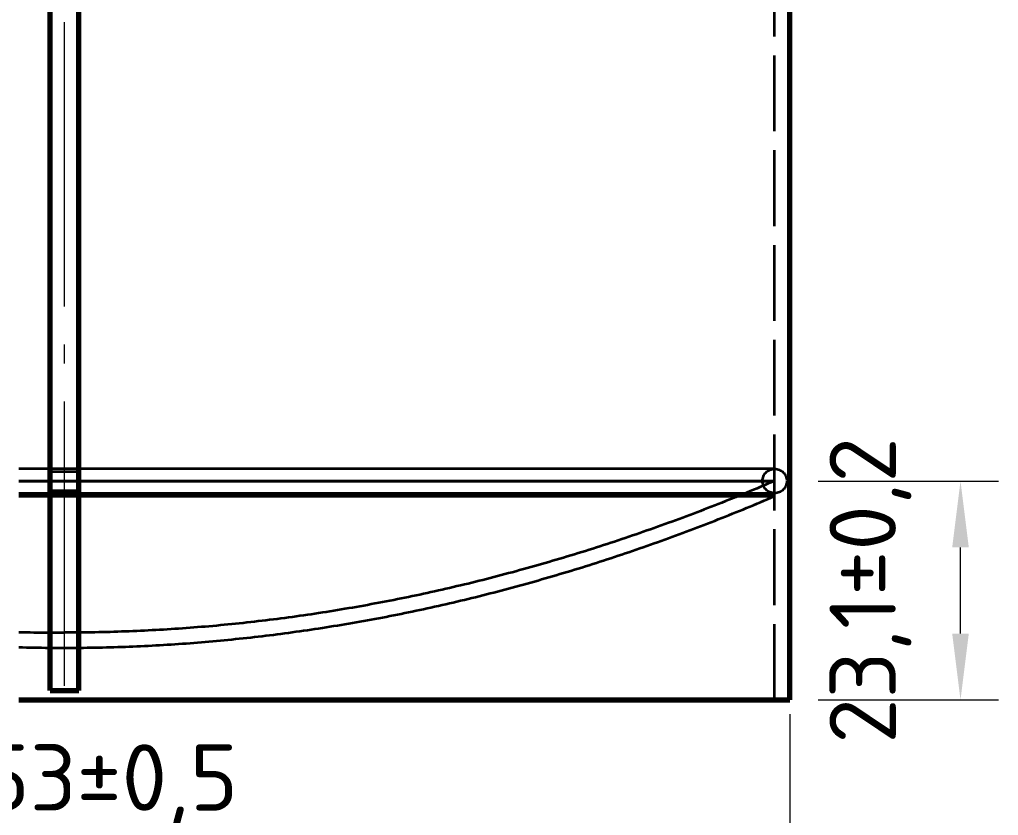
# Model space of a CAD drawing. Header units: millimetres. Extents: x 0 to 594, y 0 to 420.
# Drawn here: x 114.8 to 166.4, y 141.5 to 183.5 of the extents above; entities that cross this region are included whole.
import ezdxf

# ---------------------------------------------------------------- set-up
doc = ezdxf.new("R2010")
doc.units = ezdxf.units.MM
doc.linetypes.add('IRAM-E-TRAZOS', pattern=[5, 4, -1])
doc.linetypes.add('IRAM-F-TRAZO-PUNTO', pattern=[20, 15, -2, 1, -2])
for name, color, linetype, lineweight in [('01-VISIBLE', 7, 'CONTINUOUS', 70), ('02-OCULTA', 4, 'IRAM-E-TRAZOS', 35), ('03-EJE', 1, 'IRAM-F-TRAZO-PUNTO', 18), ('04-COTA', 3, 'CONTINUOUS', 18)]:
    doc.layers.add(name, color=color, linetype=linetype, lineweight=lineweight)
doc.styles.add('ISO3098', font='isocpeur.ttf')
doc.dimstyles.new('FLAMA-IRAM', dxfattribs={"dimtxt": 3.5, "dimasz": 3.5, "dimexe": 2, "dimexo": 1.5, "dimgap": 1, "dimtad": 1, "dimdec": 1, "dimtxsty": 'ISO3098', "dimblk": 'IRAM_FLECHA', "dimblk1": 'IRAM_FLECHA', "dimblk2": 'IRAM_FLECHA', "dimcen": 2.5, "dimclrd": 3, "dimclre": 3, "dimclrt": 3, "dimazin": 3, "dimtfac": 1, "dimtmove": 0, "dimatfit": 3, "dimlwd": 18, "dimlwe": 18})

# ---------------------------------------------------------------- blocks, each defined once
blk = doc.blocks.new('IRAM_FLECHA')
blk.add_solid([(0, 0), (-1, 0.125), (-1, -0.125)])

msp = doc.modelspace()

# ---------------------------------------------------------------- linework, layer by layer
at = {"layer": '01-VISIBLE'}
for p, q in [((155.375, 147.625), (155.375, 308.348)), ((116.375, 148.125), (116.375, 307.848)), ((117.875, 148.125), (117.875, 307.848)), ((116.375, 148.125), (117.875, 148.125))]:
    msp.add_line(p, q, dxfattribs=at)
msp.add_lwpolyline([(114.722, 147.625), (114.922, 147.625), (115.122, 147.625), (115.323, 147.625), (115.523, 147.625), (115.723, 147.625), (115.923, 147.625), (116.124, 147.625), (116.324, 147.625), (116.524, 147.625), (116.724, 147.625), (116.925, 147.625), (117.125, 147.625), (117.325, 147.625), (117.526, 147.625), (117.726, 147.625), (117.926, 147.625), (118.126, 147.625), (118.327, 147.625), (118.527, 147.625), (118.727, 147.625), (118.927, 147.625), (119.128, 147.625), (119.328, 147.625), (119.528, 147.625), (119.728, 147.625), (119.929, 147.625), (120.129, 147.625), (120.329, 147.625), (120.529, 147.625), (120.73, 147.625), (120.93, 147.625), (121.13, 147.625), (121.33, 147.625), (121.531, 147.625), (121.731, 147.625), (121.931, 147.625), (122.132, 147.625), (122.332, 147.625), (122.532, 147.625), (122.732, 147.625), (122.933, 147.625), (123.133, 147.625), (123.333, 147.625), (123.533, 147.625), (123.734, 147.625), (123.934, 147.625), (124.134, 147.625), (124.334, 147.625), (124.535, 147.625), (124.735, 147.625), (124.935, 147.625), (125.135, 147.625), (125.336, 147.625), (125.536, 147.625), (125.736, 147.625), (125.937, 147.625), (126.137, 147.625), (126.337, 147.625), (126.537, 147.625), (126.738, 147.625), (126.938, 147.625), (127.138, 147.625), (127.338, 147.625), (127.539, 147.625), (127.739, 147.625), (127.939, 147.625), (128.139, 147.625), (128.34, 147.625), (128.54, 147.625), (128.74, 147.625), (128.94, 147.625), (129.141, 147.625), (129.341, 147.625), (129.541, 147.625), (129.741, 147.625), (129.942, 147.625), (130.142, 147.625), (130.342, 147.625), (130.543, 147.625), (130.743, 147.625), (130.943, 147.625), (131.143, 147.625), (131.344, 147.625), (131.544, 147.625), (131.744, 147.625), (131.944, 147.625), (132.145, 147.625), (132.345, 147.625), (132.545, 147.625), (132.745, 147.625), (132.946, 147.625), (133.146, 147.625), (133.346, 147.625), (133.546, 147.625), (133.747, 147.625), (133.947, 147.625), (134.147, 147.625), (134.348, 147.625), (134.548, 147.625), (134.748, 147.625), (134.948, 147.625), (135.149, 147.625), (135.349, 147.625), (135.549, 147.625), (135.749, 147.625), (135.95, 147.625), (136.15, 147.625), (136.35, 147.625), (136.55, 147.625), (136.751, 147.625), (136.951, 147.625), (137.151, 147.625), (137.351, 147.625), (137.552, 147.625), (137.752, 147.625), (137.952, 147.625), (138.152, 147.625), (138.353, 147.625), (138.553, 147.625), (138.753, 147.625), (138.954, 147.625), (139.154, 147.625), (139.354, 147.625), (139.554, 147.625), (139.755, 147.625), (139.955, 147.625), (140.155, 147.625), (140.355, 147.625), (140.556, 147.625), (140.756, 147.625), (140.956, 147.625), (141.156, 147.625), (141.357, 147.625), (141.557, 147.625), (141.757, 147.625), (141.957, 147.625), (142.158, 147.625), (142.358, 147.625), (142.558, 147.625), (142.759, 147.625), (142.959, 147.625), (143.159, 147.625), (143.359, 147.625), (143.56, 147.625), (143.76, 147.625), (143.96, 147.625), (144.16, 147.625), (144.361, 147.625), (144.561, 147.625), (144.761, 147.625), (144.961, 147.625), (145.162, 147.625), (145.362, 147.625), (145.562, 147.625), (145.762, 147.625), (145.963, 147.625), (146.163, 147.625), (146.363, 147.625), (146.563, 147.625), (146.764, 147.625), (146.964, 147.625), (147.164, 147.625), (147.365, 147.625), (147.565, 147.625), (147.765, 147.625), (147.965, 147.625), (148.166, 147.625), (148.366, 147.625), (148.566, 147.625), (148.766, 147.625), (148.967, 147.625), (149.167, 147.625), (149.367, 147.625), (149.567, 147.625), (149.768, 147.625), (149.968, 147.625), (150.168, 147.625), (150.368, 147.625), (150.569, 147.625), (150.769, 147.625), (150.969, 147.625), (151.17, 147.625), (151.37, 147.625), (151.57, 147.625), (151.77, 147.625), (151.971, 147.625), (152.171, 147.625), (152.371, 147.625), (152.571, 147.625), (152.772, 147.625), (152.972, 147.625), (153.172, 147.625), (153.372, 147.625), (153.573, 147.625), (153.773, 147.625), (153.973, 147.625), (154.173, 147.625), (154.374, 147.625), (154.574, 147.625), (154.774, 147.625), (154.974, 147.625), (155.175, 147.625), (155.375, 147.625)], dxfattribs=at)
at = {"layer": '02-OCULTA'}
for p, q in [((154.575, 147.625), (154.575, 308.348)), ((116.375, 159.669), (116.375, 307.708)), ((117.875, 159.669), (117.875, 307.708)), ((154.575, 158.375), (154.575, 159.175)), ((116.375, 148.125), (116.375, 158.681)), ((117.875, 148.125), (117.875, 158.681)), ((116.375, 148.125), (117.875, 148.125))]:
    msp.add_line(p, q, dxfattribs=at)
for points in [[(154.575, 159.815), (154.375, 159.815), (154.175, 159.815), (153.974, 159.815), (153.774, 159.815), (153.574, 159.815), (153.374, 159.815), (153.173, 159.815), (152.973, 159.815), (152.773, 159.815), (152.572, 159.815), (152.372, 159.815), (152.172, 159.815), (151.972, 159.815), (151.771, 159.815), (151.571, 159.815), (151.371, 159.815), (151.171, 159.815), (150.97, 159.815), (150.77, 159.815), (150.57, 159.815), (150.369, 159.815), (150.169, 159.815), (149.969, 159.815), (149.769, 159.815), (149.568, 159.815), (149.368, 159.815), (149.168, 159.815), (148.968, 159.815), (148.767, 159.815), (148.567, 159.815), (148.367, 159.815), (148.166, 159.815), (147.966, 159.815), (147.766, 159.815), (147.566, 159.815), (147.365, 159.815), (147.165, 159.815), (146.965, 159.815), (146.765, 159.815), (146.564, 159.815), (146.364, 159.815), (146.164, 159.815), (145.964, 159.815), (145.763, 159.815), (145.563, 159.815), (145.363, 159.815), (145.162, 159.815), (144.962, 159.815), (144.762, 159.815), (144.562, 159.815), (144.361, 159.815), (144.161, 159.815), (143.961, 159.815), (143.761, 159.815), (143.56, 159.815), (143.36, 159.815), (143.16, 159.815), (142.959, 159.815), (142.759, 159.815), (142.559, 159.815), (142.359, 159.815), (142.158, 159.815), (141.958, 159.815), (141.758, 159.815), (141.558, 159.815), (141.357, 159.815), (141.157, 159.815), (140.957, 159.815), (140.757, 159.815), (140.556, 159.815), (140.356, 159.815), (140.156, 159.815), (139.955, 159.815), (139.755, 159.815), (139.555, 159.815), (139.355, 159.815), (139.154, 159.815), (138.954, 159.815), (138.754, 159.815), (138.554, 159.815), (138.353, 159.815), (138.153, 159.815), (137.953, 159.815), (137.753, 159.815), (137.552, 159.815), (137.352, 159.815), (137.152, 159.815), (136.951, 159.815), (136.751, 159.815), (136.551, 159.815), (136.351, 159.815), (136.15, 159.815), (135.95, 159.815), (135.75, 159.815), (135.55, 159.815), (135.349, 159.815), (135.149, 159.815), (134.949, 159.815), (134.749, 159.815), (134.548, 159.815), (134.348, 159.815), (134.148, 159.815), (133.947, 159.815), (133.747, 159.815), (133.547, 159.815), (133.347, 159.815), (133.146, 159.815), (132.946, 159.815), (132.746, 159.815), (132.546, 159.815), (132.345, 159.815), (132.145, 159.815), (131.945, 159.815), (131.745, 159.815), (131.544, 159.815), (131.344, 159.815), (131.144, 159.815), (130.943, 159.815), (130.743, 159.815), (130.543, 159.815), (130.343, 159.815), (130.142, 159.815), (129.942, 159.815), (129.742, 159.815), (129.542, 159.815), (129.341, 159.815), (129.141, 159.815), (128.941, 159.815), (128.741, 159.815), (128.54, 159.815), (128.34, 159.815), (128.14, 159.815), (127.939, 159.815), (127.739, 159.815), (127.539, 159.815), (127.339, 159.815), (127.138, 159.815), (126.938, 159.815), (126.738, 159.815), (126.538, 159.815), (126.337, 159.815), (126.137, 159.815), (125.937, 159.815), (125.736, 159.815), (125.536, 159.815), (125.336, 159.815), (125.136, 159.815), (124.935, 159.815), (124.735, 159.815), (124.535, 159.815), (124.335, 159.815), (124.134, 159.815), (123.934, 159.815), (123.734, 159.815), (123.534, 159.815), (123.333, 159.815), (123.133, 159.815), (122.933, 159.815), (122.732, 159.815), (122.532, 159.815), (122.332, 159.815), (122.132, 159.815), (121.931, 159.815), (121.731, 159.815), (121.531, 159.815), (121.331, 159.815), (121.13, 159.815), (120.93, 159.815), (120.73, 159.815), (120.53, 159.815), (120.329, 159.815), (120.129, 159.815), (119.929, 159.815), (119.728, 159.815), (119.528, 159.815), (119.328, 159.815), (119.128, 159.815), (118.927, 159.815), (118.727, 159.815), (118.527, 159.815), (118.327, 159.815), (118.126, 159.815), (117.926, 159.815), (117.726, 159.815), (117.526, 159.815), (117.325, 159.815), (117.125, 159.815), (116.925, 159.815), (116.724, 159.815), (116.524, 159.815), (116.324, 159.815), (116.124, 159.815), (115.923, 159.815), (115.723, 159.815), (115.523, 159.815), (115.323, 159.815), (115.122, 159.815), (114.922, 159.815), (114.722, 159.815)], [(154.575, 159.815), (154.375, 159.815), (154.175, 159.815), (153.974, 159.815), (153.774, 159.815), (153.574, 159.815), (153.374, 159.815), (153.173, 159.815), (152.973, 159.815), (152.773, 159.815), (152.572, 159.815), (152.372, 159.815), (152.172, 159.815), (151.972, 159.815), (151.771, 159.815), (151.571, 159.815), (151.371, 159.815), (151.171, 159.815), (150.97, 159.815), (150.77, 159.815), (150.57, 159.815), (150.369, 159.815), (150.169, 159.815), (149.969, 159.815), (149.769, 159.815), (149.568, 159.815), (149.368, 159.815), (149.168, 159.815), (148.968, 159.815), (148.767, 159.815), (148.567, 159.815), (148.367, 159.815), (148.166, 159.815), (147.966, 159.815), (147.766, 159.815), (147.566, 159.815), (147.365, 159.815), (147.165, 159.815), (146.965, 159.815), (146.765, 159.815), (146.564, 159.815), (146.364, 159.815), (146.164, 159.815), (145.964, 159.815), (145.763, 159.815), (145.563, 159.815), (145.363, 159.815), (145.162, 159.815), (144.962, 159.815), (144.762, 159.815), (144.562, 159.815), (144.361, 159.815), (144.161, 159.815), (143.961, 159.815), (143.761, 159.815), (143.56, 159.815), (143.36, 159.815), (143.16, 159.815), (142.959, 159.815), (142.759, 159.815), (142.559, 159.815), (142.359, 159.815), (142.158, 159.815), (141.958, 159.815), (141.758, 159.815), (141.558, 159.815), (141.357, 159.815), (141.157, 159.815), (140.957, 159.815), (140.757, 159.815), (140.556, 159.815), (140.356, 159.815), (140.156, 159.815), (139.955, 159.815), (139.755, 159.815), (139.555, 159.815), (139.355, 159.815), (139.154, 159.815), (138.954, 159.815), (138.754, 159.815), (138.554, 159.815), (138.353, 159.815), (138.153, 159.815), (137.953, 159.815), (137.753, 159.815), (137.552, 159.815), (137.352, 159.815), (137.152, 159.815), (136.951, 159.815), (136.751, 159.815), (136.551, 159.815), (136.351, 159.815), (136.15, 159.815), (135.95, 159.815), (135.75, 159.815), (135.55, 159.815), (135.349, 159.815), (135.149, 159.815), (134.949, 159.815), (134.749, 159.815), (134.548, 159.815), (134.348, 159.815), (134.148, 159.815), (133.947, 159.815), (133.747, 159.815), (133.547, 159.815), (133.347, 159.815), (133.146, 159.815), (132.946, 159.815), (132.746, 159.815), (132.546, 159.815), (132.345, 159.815), (132.145, 159.815), (131.945, 159.815), (131.745, 159.815), (131.544, 159.815), (131.344, 159.815), (131.144, 159.815), (130.943, 159.815), (130.743, 159.815), (130.543, 159.815), (130.343, 159.815), (130.142, 159.815), (129.942, 159.815), (129.742, 159.815), (129.542, 159.815), (129.341, 159.815), (129.141, 159.815), (128.941, 159.815), (128.741, 159.815), (128.54, 159.815), (128.34, 159.815), (128.14, 159.815), (127.939, 159.815), (127.739, 159.815), (127.539, 159.815), (127.339, 159.815), (127.138, 159.815), (126.938, 159.815), (126.738, 159.815), (126.538, 159.815), (126.337, 159.815), (126.137, 159.815), (125.937, 159.815), (125.736, 159.815), (125.536, 159.815), (125.336, 159.815), (125.136, 159.815), (124.935, 159.815), (124.735, 159.815), (124.535, 159.815), (124.335, 159.815), (124.134, 159.815), (123.934, 159.815), (123.734, 159.815), (123.534, 159.815), (123.333, 159.815), (123.133, 159.815), (122.933, 159.815), (122.732, 159.815), (122.532, 159.815), (122.332, 159.815), (122.132, 159.815), (121.931, 159.815), (121.731, 159.815), (121.531, 159.815), (121.331, 159.815), (121.13, 159.815), (120.93, 159.815), (120.73, 159.815), (120.53, 159.815), (120.329, 159.815), (120.129, 159.815), (119.929, 159.815), (119.728, 159.815), (119.528, 159.815), (119.328, 159.815), (119.128, 159.815), (118.927, 159.815), (118.727, 159.815), (118.527, 159.815), (118.327, 159.815), (118.126, 159.815), (117.926, 159.815), (117.726, 159.815), (117.526, 159.815), (117.325, 159.815), (117.125, 159.815), (116.925, 159.815), (116.724, 159.815), (116.524, 159.815), (116.324, 159.815), (116.124, 159.815), (115.923, 159.815), (115.723, 159.815), (115.523, 159.815), (115.323, 159.815), (115.122, 159.815), (114.922, 159.815), (114.722, 159.815)], [(116.375, 159.669), (116.589, 159.672), (116.804, 159.674), (117.018, 159.674), (117.232, 159.674), (117.446, 159.674), (117.661, 159.672), (117.875, 159.669)], [(116.375, 159.175), (116.375, 159.257), (116.375, 159.34), (116.375, 159.422), (116.375, 159.504), (116.375, 159.586), (116.375, 159.669)], [(117.875, 159.175), (117.875, 159.257), (117.875, 159.34), (117.875, 159.422), (117.875, 159.504), (117.875, 159.586), (117.875, 159.669)], [(154.575, 159.175), (154.375, 159.175), (154.174, 159.175), (153.974, 159.175), (153.774, 159.175), (153.574, 159.175), (153.373, 159.175), (153.173, 159.175), (152.973, 159.175), (152.773, 159.175), (152.572, 159.175), (152.372, 159.175), (152.172, 159.175), (151.972, 159.175), (151.771, 159.175), (151.571, 159.175), (151.371, 159.175), (151.17, 159.175), (150.97, 159.175), (150.77, 159.175), (150.57, 159.175), (150.369, 159.175), (150.169, 159.175), (149.969, 159.175), (149.769, 159.175), (149.568, 159.175), (149.368, 159.175), (149.168, 159.175), (148.968, 159.175), (148.767, 159.175), (148.567, 159.175), (148.367, 159.175), (148.166, 159.175), (147.966, 159.175), (147.766, 159.175), (147.566, 159.175), (147.365, 159.175), (147.165, 159.175), (146.965, 159.175), (146.765, 159.175), (146.564, 159.175), (146.364, 159.175), (146.164, 159.175), (145.964, 159.175), (145.763, 159.175), (145.563, 159.175), (145.363, 159.175), (145.162, 159.175), (144.962, 159.175), (144.762, 159.175), (144.562, 159.175), (144.361, 159.175), (144.161, 159.175), (143.961, 159.175), (143.761, 159.175), (143.56, 159.175), (143.36, 159.175), (143.16, 159.175), (142.959, 159.175), (142.759, 159.175), (142.559, 159.175), (142.359, 159.175), (142.158, 159.175), (141.958, 159.175), (141.758, 159.175), (141.558, 159.175), (141.357, 159.175), (141.157, 159.175), (140.957, 159.175), (140.757, 159.175), (140.556, 159.175), (140.356, 159.175), (140.156, 159.175), (139.955, 159.175), (139.755, 159.175), (139.555, 159.175), (139.355, 159.175), (139.154, 159.175), (138.954, 159.175), (138.754, 159.175), (138.554, 159.175), (138.353, 159.175), (138.153, 159.175), (137.953, 159.175), (137.753, 159.175), (137.552, 159.175), (137.352, 159.175), (137.152, 159.175), (136.951, 159.175), (136.751, 159.175), (136.551, 159.175), (136.351, 159.175), (136.15, 159.175), (135.95, 159.175), (135.75, 159.175), (135.55, 159.175), (135.349, 159.175), (135.149, 159.175), (134.949, 159.175), (134.749, 159.175), (134.548, 159.175), (134.348, 159.175), (134.148, 159.175), (133.947, 159.175), (133.747, 159.175), (133.547, 159.175), (133.347, 159.175), (133.146, 159.175), (132.946, 159.175), (132.746, 159.175), (132.546, 159.175), (132.345, 159.175), (132.145, 159.175), (131.945, 159.175), (131.745, 159.175), (131.544, 159.175), (131.344, 159.175), (131.144, 159.175), (130.943, 159.175), (130.743, 159.175), (130.543, 159.175), (130.343, 159.175), (130.142, 159.175), (129.942, 159.175), (129.742, 159.175), (129.542, 159.175), (129.341, 159.175), (129.141, 159.175), (128.941, 159.175), (128.741, 159.175), (128.54, 159.175), (128.34, 159.175), (128.14, 159.175), (127.939, 159.175), (127.739, 159.175), (127.539, 159.175), (127.339, 159.175), (127.138, 159.175), (126.938, 159.175), (126.738, 159.175), (126.538, 159.175), (126.337, 159.175), (126.137, 159.175), (125.937, 159.175), (125.736, 159.175), (125.536, 159.175), (125.336, 159.175), (125.136, 159.175), (124.935, 159.175), (124.735, 159.175), (124.535, 159.175), (124.335, 159.175), (124.134, 159.175), (123.934, 159.175), (123.734, 159.175), (123.534, 159.175), (123.333, 159.175), (123.133, 159.175), (122.933, 159.175), (122.732, 159.175), (122.532, 159.175), (122.332, 159.175), (122.132, 159.175), (121.931, 159.175), (121.731, 159.175), (121.531, 159.175), (121.331, 159.175), (121.13, 159.175), (120.93, 159.175), (120.73, 159.175), (120.53, 159.175), (120.329, 159.175), (120.129, 159.175), (119.929, 159.175), (119.728, 159.175), (119.528, 159.175), (119.328, 159.175), (119.128, 159.175), (118.927, 159.175), (118.727, 159.175), (118.527, 159.175), (118.327, 159.175), (118.126, 159.175), (117.926, 159.175), (117.726, 159.175), (117.526, 159.175), (117.325, 159.175), (117.125, 159.175), (116.925, 159.175), (116.724, 159.175), (116.524, 159.175), (116.324, 159.175), (116.124, 159.175), (115.923, 159.175), (115.723, 159.175), (115.523, 159.175), (115.323, 159.175), (115.122, 159.175), (114.922, 159.175), (114.722, 159.175)], [(114.722, 159.175), (114.922, 159.175), (115.122, 159.175), (115.323, 159.175), (115.523, 159.175), (115.723, 159.175), (115.923, 159.175), (116.124, 159.175), (116.324, 159.175), (116.524, 159.175), (116.724, 159.175), (116.925, 159.175), (117.125, 159.175), (117.325, 159.175), (117.526, 159.175), (117.726, 159.175), (117.926, 159.175), (118.126, 159.175), (118.327, 159.175), (118.527, 159.175), (118.727, 159.175), (118.927, 159.175), (119.128, 159.175), (119.328, 159.175), (119.528, 159.175), (119.728, 159.175), (119.929, 159.175), (120.129, 159.175), (120.329, 159.175), (120.53, 159.175), (120.73, 159.175), (120.93, 159.175), (121.13, 159.175), (121.331, 159.175), (121.531, 159.175), (121.731, 159.175), (121.931, 159.175), (122.132, 159.175), (122.332, 159.175), (122.532, 159.175), (122.732, 159.175), (122.933, 159.175), (123.133, 159.175), (123.333, 159.175), (123.534, 159.175), (123.734, 159.175), (123.934, 159.175), (124.134, 159.175), (124.335, 159.175), (124.535, 159.175), (124.735, 159.175), (124.935, 159.175), (125.136, 159.175), (125.336, 159.175), (125.536, 159.175), (125.736, 159.175), (125.937, 159.175), (126.137, 159.175), (126.337, 159.175), (126.538, 159.175), (126.738, 159.175), (126.938, 159.175), (127.138, 159.175), (127.339, 159.175), (127.539, 159.175), (127.739, 159.175), (127.939, 159.175), (128.14, 159.175), (128.34, 159.175), (128.54, 159.175), (128.741, 159.175), (128.941, 159.175), (129.141, 159.175), (129.341, 159.175), (129.542, 159.175), (129.742, 159.175), (129.942, 159.175), (130.142, 159.175), (130.343, 159.175), (130.543, 159.175), (130.743, 159.175), (130.943, 159.175), (131.144, 159.175), (131.344, 159.175), (131.544, 159.175), (131.745, 159.175), (131.945, 159.175), (132.145, 159.175), (132.345, 159.175), (132.546, 159.175), (132.746, 159.175), (132.946, 159.175), (133.146, 159.175), (133.347, 159.175), (133.547, 159.175), (133.747, 159.175), (133.947, 159.175), (134.148, 159.175), (134.348, 159.175), (134.548, 159.175), (134.749, 159.175), (134.949, 159.175), (135.149, 159.175), (135.349, 159.175), (135.55, 159.175), (135.75, 159.175), (135.95, 159.175), (136.15, 159.175), (136.351, 159.175), (136.551, 159.175), (136.751, 159.175), (136.951, 159.175), (137.152, 159.175), (137.352, 159.175), (137.552, 159.175), (137.753, 159.175), (137.953, 159.175), (138.153, 159.175), (138.353, 159.175), (138.554, 159.175), (138.754, 159.175), (138.954, 159.175), (139.154, 159.175), (139.355, 159.175), (139.555, 159.175), (139.755, 159.175), (139.955, 159.175), (140.156, 159.175), (140.356, 159.175), (140.556, 159.175), (140.757, 159.175), (140.957, 159.175), (141.157, 159.175), (141.357, 159.175), (141.558, 159.175), (141.758, 159.175), (141.958, 159.175), (142.158, 159.175), (142.359, 159.175), (142.559, 159.175), (142.759, 159.175), (142.959, 159.175), (143.16, 159.175), (143.36, 159.175), (143.56, 159.175), (143.761, 159.175), (143.961, 159.175), (144.161, 159.175), (144.361, 159.175), (144.562, 159.175), (144.762, 159.175), (144.962, 159.175), (145.162, 159.175), (145.363, 159.175), (145.563, 159.175), (145.763, 159.175), (145.964, 159.175), (146.164, 159.175), (146.364, 159.175), (146.564, 159.175), (146.765, 159.175), (146.965, 159.175), (147.165, 159.175), (147.365, 159.175), (147.566, 159.175), (147.766, 159.175), (147.966, 159.175), (148.166, 159.175), (148.367, 159.175), (148.567, 159.175), (148.767, 159.175), (148.968, 159.175), (149.168, 159.175), (149.368, 159.175), (149.568, 159.175), (149.769, 159.175), (149.969, 159.175), (150.169, 159.175), (150.369, 159.175), (150.57, 159.175), (150.77, 159.175), (150.97, 159.175), (151.17, 159.175), (151.371, 159.175), (151.571, 159.175), (151.771, 159.175), (151.972, 159.175), (152.172, 159.175), (152.372, 159.175), (152.572, 159.175), (152.773, 159.175), (152.973, 159.175), (153.173, 159.175), (153.373, 159.175), (153.574, 159.175), (153.774, 159.175), (153.974, 159.175), (154.174, 159.175), (154.375, 159.175), (154.575, 159.175)], [(116.375, 158.681), (116.375, 158.764), (116.375, 158.846), (116.375, 158.928), (116.375, 159.01), (116.375, 159.093), (116.375, 159.175)], [(154.575, 159.175), (154.39, 159.096), (154.205, 159.018), (154.02, 158.94), (153.835, 158.862), (153.65, 158.785), (153.464, 158.708), (153.279, 158.631), (153.093, 158.554), (152.907, 158.478), (152.721, 158.403), (152.535, 158.327), (152.349, 158.252), (152.162, 158.177), (151.976, 158.103), (151.789, 158.029), (151.602, 157.955), (151.415, 157.882), (151.228, 157.809), (151.041, 157.736), (150.854, 157.664), (150.666, 157.592), (150.478, 157.521), (150.291, 157.449), (150.103, 157.378), (149.915, 157.308), (149.727, 157.238), (149.538, 157.168), (149.35, 157.098), (149.161, 157.029), (148.973, 156.96), (148.784, 156.892), (148.595, 156.824), (148.406, 156.756), (148.216, 156.689), (148.027, 156.622), (147.838, 156.555), (147.648, 156.489), (147.458, 156.423), (147.268, 156.358), (147.079, 156.293), (146.888, 156.228), (146.698, 156.164), (146.508, 156.1), (146.317, 156.036), (146.127, 155.973), (145.936, 155.91), (145.745, 155.847), (145.554, 155.785), (145.363, 155.723), (145.172, 155.662), (144.981, 155.601), (144.789, 155.54), (144.597, 155.48), (144.406, 155.42), (144.214, 155.361), (144.022, 155.302), (143.83, 155.243), (143.638, 155.185), (143.445, 155.127), (143.253, 155.069), (143.061, 155.012), (142.868, 154.955), (142.675, 154.899), (142.482, 154.843), (142.289, 154.787), (142.096, 154.732), (141.903, 154.677), (141.71, 154.623), (141.516, 154.569), (141.323, 154.515), (141.129, 154.462), (140.935, 154.409), (140.741, 154.356), (140.547, 154.304), (140.353, 154.253), (140.159, 154.201), (139.965, 154.151), (139.771, 154.1), (139.576, 154.05), (139.381, 154.001), (139.187, 153.951), (138.992, 153.902), (138.797, 153.854), (138.602, 153.806), (138.407, 153.758), (138.212, 153.711), (138.016, 153.665), (137.821, 153.618), (137.625, 153.572), (137.43, 153.527), (137.234, 153.482), (137.038, 153.437), (136.842, 153.393), (136.646, 153.349), (136.45, 153.305), (136.254, 153.262), (136.058, 153.22), (135.862, 153.177), (135.665, 153.136), (135.469, 153.094), (135.272, 153.053), (135.075, 153.013), (134.879, 152.973), (134.682, 152.933), (134.485, 152.894), (134.288, 152.855), (134.09, 152.817), (133.893, 152.779), (133.696, 152.741), (133.499, 152.704), (133.301, 152.668), (133.104, 152.631), (132.906, 152.596), (132.708, 152.56), (132.511, 152.525), (132.313, 152.491), (132.115, 152.457), (131.917, 152.423), (131.719, 152.39), (131.521, 152.357), (131.322, 152.325), (131.124, 152.293), (130.926, 152.261), (130.727, 152.23), (130.529, 152.2), (130.33, 152.17), (130.132, 152.14), (129.933, 152.111), (129.734, 152.082), (129.535, 152.054), (129.336, 152.026), (129.137, 151.998), (128.938, 151.971), (128.739, 151.944), (128.54, 151.918), (128.341, 151.893), (128.142, 151.867), (127.943, 151.842), (127.743, 151.818), (127.544, 151.794), (127.344, 151.771), (127.145, 151.748), (126.945, 151.725), (126.746, 151.703), (126.546, 151.681), (126.346, 151.66), (126.147, 151.639), (125.947, 151.619), (125.747, 151.599), (125.547, 151.58), (125.347, 151.561), (125.147, 151.542), (124.947, 151.524), (124.747, 151.506), (124.547, 151.489), (124.347, 151.472), (124.147, 151.456), (123.946, 151.44), (123.746, 151.425), (123.546, 151.41), (123.346, 151.396), (123.145, 151.382), (122.945, 151.368), (122.744, 151.355), (122.544, 151.343), (122.344, 151.33), (122.143, 151.319), (121.943, 151.307), (121.742, 151.297), (121.541, 151.286), (121.341, 151.276), (121.14, 151.267), (120.94, 151.258), (120.739, 151.249), (120.538, 151.241), (120.338, 151.234), (120.137, 151.227), (119.936, 151.22), (119.735, 151.214), (119.535, 151.208), (119.334, 151.203), (119.133, 151.198), (118.932, 151.194), (118.732, 151.19), (118.531, 151.186), (118.33, 151.183), (118.129, 151.181), (117.928, 151.179), (117.727, 151.177), (117.527, 151.176), (117.326, 151.175), (117.125, 151.175)], [(117.875, 158.681), (117.875, 158.764), (117.875, 158.846), (117.875, 158.928), (117.875, 159.01), (117.875, 159.093), (117.875, 159.175)], [(114.722, 158.535), (114.922, 158.535), (115.122, 158.535), (115.323, 158.535), (115.523, 158.535), (115.723, 158.535), (115.923, 158.535), (116.124, 158.535), (116.324, 158.535), (116.524, 158.535), (116.724, 158.535), (116.925, 158.535), (117.125, 158.535), (117.325, 158.535), (117.526, 158.535), (117.726, 158.535), (117.926, 158.535), (118.126, 158.535), (118.327, 158.535), (118.527, 158.535), (118.727, 158.535), (118.927, 158.535), (119.128, 158.535), (119.328, 158.535), (119.528, 158.535), (119.728, 158.535), (119.929, 158.535), (120.129, 158.535), (120.329, 158.535), (120.53, 158.535), (120.73, 158.535), (120.93, 158.535), (121.13, 158.535), (121.331, 158.535), (121.531, 158.535), (121.731, 158.535), (121.931, 158.535), (122.132, 158.535), (122.332, 158.535), (122.532, 158.535), (122.732, 158.535), (122.933, 158.535), (123.133, 158.535), (123.333, 158.535), (123.534, 158.535), (123.734, 158.535), (123.934, 158.535), (124.134, 158.535), (124.335, 158.535), (124.535, 158.535), (124.735, 158.535), (124.935, 158.535), (125.136, 158.535), (125.336, 158.535), (125.536, 158.535), (125.736, 158.535), (125.937, 158.535), (126.137, 158.535), (126.337, 158.535), (126.538, 158.535), (126.738, 158.535), (126.938, 158.535), (127.138, 158.535), (127.339, 158.535), (127.539, 158.535), (127.739, 158.535), (127.939, 158.535), (128.14, 158.535), (128.34, 158.535), (128.54, 158.535), (128.741, 158.535), (128.941, 158.535), (129.141, 158.535), (129.341, 158.535), (129.542, 158.535), (129.742, 158.535), (129.942, 158.535), (130.142, 158.535), (130.343, 158.535), (130.543, 158.535), (130.743, 158.535), (130.943, 158.535), (131.144, 158.535), (131.344, 158.535), (131.544, 158.535), (131.745, 158.535), (131.945, 158.535), (132.145, 158.535), (132.345, 158.535), (132.546, 158.535), (132.746, 158.535), (132.946, 158.535), (133.146, 158.535), (133.347, 158.535), (133.547, 158.535), (133.747, 158.535), (133.947, 158.535), (134.148, 158.535), (134.348, 158.535), (134.548, 158.535), (134.749, 158.535), (134.949, 158.535), (135.149, 158.535), (135.349, 158.535), (135.55, 158.535), (135.75, 158.535), (135.95, 158.535), (136.15, 158.535), (136.351, 158.535), (136.551, 158.535), (136.751, 158.535), (136.951, 158.535), (137.152, 158.535), (137.352, 158.535), (137.552, 158.535), (137.753, 158.535), (137.953, 158.535), (138.153, 158.535), (138.353, 158.535), (138.554, 158.535), (138.754, 158.535), (138.954, 158.535), (139.154, 158.535), (139.355, 158.535), (139.555, 158.535), (139.755, 158.535), (139.955, 158.535), (140.156, 158.535), (140.356, 158.535), (140.556, 158.535), (140.757, 158.535), (140.957, 158.535), (141.157, 158.535), (141.357, 158.535), (141.558, 158.535), (141.758, 158.535), (141.958, 158.535), (142.158, 158.535), (142.359, 158.535), (142.559, 158.535), (142.759, 158.535), (142.959, 158.535), (143.16, 158.535), (143.36, 158.535), (143.56, 158.535), (143.761, 158.535), (143.961, 158.535), (144.161, 158.535), (144.361, 158.535), (144.562, 158.535), (144.762, 158.535), (144.962, 158.535), (145.162, 158.535), (145.363, 158.535), (145.563, 158.535), (145.763, 158.535), (145.964, 158.535), (146.164, 158.535), (146.364, 158.535), (146.564, 158.535), (146.765, 158.535), (146.965, 158.535), (147.165, 158.535), (147.365, 158.535), (147.566, 158.535), (147.766, 158.535), (147.966, 158.535), (148.166, 158.535), (148.367, 158.535), (148.567, 158.535), (148.767, 158.535), (148.968, 158.535), (149.168, 158.535), (149.368, 158.535), (149.568, 158.535), (149.769, 158.535), (149.969, 158.535), (150.169, 158.535), (150.369, 158.535), (150.57, 158.535), (150.77, 158.535), (150.97, 158.535), (151.17, 158.535), (151.371, 158.535), (151.571, 158.535), (151.771, 158.535), (151.972, 158.535), (152.172, 158.535), (152.372, 158.535), (152.572, 158.535), (152.773, 158.535), (152.973, 158.535), (153.173, 158.535), (153.373, 158.535), (153.574, 158.535), (153.774, 158.535), (153.974, 158.535), (154.174, 158.535), (154.375, 158.535), (154.575, 158.535)], [(114.722, 158.535), (114.922, 158.535), (115.122, 158.535), (115.323, 158.535), (115.523, 158.535), (115.723, 158.535), (115.923, 158.535), (116.124, 158.535), (116.324, 158.535), (116.524, 158.535), (116.724, 158.535), (116.925, 158.535), (117.125, 158.535), (117.325, 158.535), (117.526, 158.535), (117.726, 158.535), (117.926, 158.535), (118.126, 158.535), (118.327, 158.535), (118.527, 158.535), (118.727, 158.535), (118.927, 158.535), (119.128, 158.535), (119.328, 158.535), (119.528, 158.535), (119.728, 158.535), (119.929, 158.535), (120.129, 158.535), (120.329, 158.535), (120.53, 158.535), (120.73, 158.535), (120.93, 158.535), (121.13, 158.535), (121.331, 158.535), (121.531, 158.535), (121.731, 158.535), (121.931, 158.535), (122.132, 158.535), (122.332, 158.535), (122.532, 158.535), (122.732, 158.535), (122.933, 158.535), (123.133, 158.535), (123.333, 158.535), (123.534, 158.535), (123.734, 158.535), (123.934, 158.535), (124.134, 158.535), (124.335, 158.535), (124.535, 158.535), (124.735, 158.535), (124.935, 158.535), (125.136, 158.535), (125.336, 158.535), (125.536, 158.535), (125.736, 158.535), (125.937, 158.535), (126.137, 158.535), (126.337, 158.535), (126.538, 158.535), (126.738, 158.535), (126.938, 158.535), (127.138, 158.535), (127.339, 158.535), (127.539, 158.535), (127.739, 158.535), (127.939, 158.535), (128.14, 158.535), (128.34, 158.535), (128.54, 158.535), (128.741, 158.535), (128.941, 158.535), (129.141, 158.535), (129.341, 158.535), (129.542, 158.535), (129.742, 158.535), (129.942, 158.535), (130.142, 158.535), (130.343, 158.535), (130.543, 158.535), (130.743, 158.535), (130.943, 158.535), (131.144, 158.535), (131.344, 158.535), (131.544, 158.535), (131.745, 158.535), (131.945, 158.535), (132.145, 158.535), (132.345, 158.535), (132.546, 158.535), (132.746, 158.535), (132.946, 158.535), (133.146, 158.535), (133.347, 158.535), (133.547, 158.535), (133.747, 158.535), (133.947, 158.535), (134.148, 158.535), (134.348, 158.535), (134.548, 158.535), (134.749, 158.535), (134.949, 158.535), (135.149, 158.535), (135.349, 158.535), (135.55, 158.535), (135.75, 158.535), (135.95, 158.535), (136.15, 158.535), (136.351, 158.535), (136.551, 158.535), (136.751, 158.535), (136.951, 158.535), (137.152, 158.535), (137.352, 158.535), (137.552, 158.535), (137.753, 158.535), (137.953, 158.535), (138.153, 158.535), (138.353, 158.535), (138.554, 158.535), (138.754, 158.535), (138.954, 158.535), (139.154, 158.535), (139.355, 158.535), (139.555, 158.535), (139.755, 158.535), (139.955, 158.535), (140.156, 158.535), (140.356, 158.535), (140.556, 158.535), (140.757, 158.535), (140.957, 158.535), (141.157, 158.535), (141.357, 158.535), (141.558, 158.535), (141.758, 158.535), (141.958, 158.535), (142.158, 158.535), (142.359, 158.535), (142.559, 158.535), (142.759, 158.535), (142.959, 158.535), (143.16, 158.535), (143.36, 158.535), (143.56, 158.535), (143.761, 158.535), (143.961, 158.535), (144.161, 158.535), (144.361, 158.535), (144.562, 158.535), (144.762, 158.535), (144.962, 158.535), (145.162, 158.535), (145.363, 158.535), (145.563, 158.535), (145.763, 158.535), (145.964, 158.535), (146.164, 158.535), (146.364, 158.535), (146.564, 158.535), (146.765, 158.535), (146.965, 158.535), (147.165, 158.535), (147.365, 158.535), (147.566, 158.535), (147.766, 158.535), (147.966, 158.535), (148.166, 158.535), (148.367, 158.535), (148.567, 158.535), (148.767, 158.535), (148.968, 158.535), (149.168, 158.535), (149.368, 158.535), (149.568, 158.535), (149.769, 158.535), (149.969, 158.535), (150.169, 158.535), (150.369, 158.535), (150.57, 158.535), (150.77, 158.535), (150.97, 158.535), (151.17, 158.535), (151.371, 158.535), (151.571, 158.535), (151.771, 158.535), (151.972, 158.535), (152.172, 158.535), (152.372, 158.535), (152.572, 158.535), (152.773, 158.535), (152.973, 158.535), (153.173, 158.535), (153.373, 158.535), (153.574, 158.535), (153.774, 158.535), (153.974, 158.535), (154.174, 158.535), (154.375, 158.535), (154.575, 158.535)], [(116.375, 158.681), (116.589, 158.678), (116.804, 158.676), (117.018, 158.676), (117.232, 158.676), (117.446, 158.676), (117.661, 158.678), (117.875, 158.681)], [(154.575, 158.375), (154.375, 158.375), (154.174, 158.375), (153.974, 158.375), (153.774, 158.375), (153.574, 158.375), (153.373, 158.375), (153.173, 158.375), (152.973, 158.375), (152.773, 158.375), (152.572, 158.375), (152.372, 158.375), (152.172, 158.375), (151.972, 158.375), (151.771, 158.375), (151.571, 158.375), (151.371, 158.375), (151.17, 158.375), (150.97, 158.375), (150.77, 158.375), (150.57, 158.375), (150.369, 158.375), (150.169, 158.375), (149.969, 158.375), (149.769, 158.375), (149.568, 158.375), (149.368, 158.375), (149.168, 158.375), (148.968, 158.375), (148.767, 158.375), (148.567, 158.375), (148.367, 158.375), (148.166, 158.375), (147.966, 158.375), (147.766, 158.375), (147.566, 158.375), (147.365, 158.375), (147.165, 158.375), (146.965, 158.375), (146.765, 158.375), (146.564, 158.375), (146.364, 158.375), (146.164, 158.375), (145.964, 158.375), (145.763, 158.375), (145.563, 158.375), (145.363, 158.375), (145.162, 158.375), (144.962, 158.375), (144.762, 158.375), (144.562, 158.375), (144.361, 158.375), (144.161, 158.375), (143.961, 158.375), (143.761, 158.375), (143.56, 158.375), (143.36, 158.375), (143.16, 158.375), (142.959, 158.375), (142.759, 158.375), (142.559, 158.375), (142.359, 158.375), (142.158, 158.375), (141.958, 158.375), (141.758, 158.375), (141.558, 158.375), (141.357, 158.375), (141.157, 158.375), (140.957, 158.375), (140.757, 158.375), (140.556, 158.375), (140.356, 158.375), (140.156, 158.375), (139.955, 158.375), (139.755, 158.375), (139.555, 158.375), (139.355, 158.375), (139.154, 158.375), (138.954, 158.375), (138.754, 158.375), (138.554, 158.375), (138.353, 158.375), (138.153, 158.375), (137.953, 158.375), (137.753, 158.375), (137.552, 158.375), (137.352, 158.375), (137.152, 158.375), (136.951, 158.375), (136.751, 158.375), (136.551, 158.375), (136.351, 158.375), (136.15, 158.375), (135.95, 158.375), (135.75, 158.375), (135.55, 158.375), (135.349, 158.375), (135.149, 158.375), (134.949, 158.375), (134.749, 158.375), (134.548, 158.375), (134.348, 158.375), (134.148, 158.375), (133.947, 158.375), (133.747, 158.375), (133.547, 158.375), (133.347, 158.375), (133.146, 158.375), (132.946, 158.375), (132.746, 158.375), (132.546, 158.375), (132.345, 158.375), (132.145, 158.375), (131.945, 158.375), (131.745, 158.375), (131.544, 158.375), (131.344, 158.375), (131.144, 158.375), (130.943, 158.375), (130.743, 158.375), (130.543, 158.375), (130.343, 158.375), (130.142, 158.375), (129.942, 158.375), (129.742, 158.375), (129.542, 158.375), (129.341, 158.375), (129.141, 158.375), (128.941, 158.375), (128.741, 158.375), (128.54, 158.375), (128.34, 158.375), (128.14, 158.375), (127.939, 158.375), (127.739, 158.375), (127.539, 158.375), (127.339, 158.375), (127.138, 158.375), (126.938, 158.375), (126.738, 158.375), (126.538, 158.375), (126.337, 158.375), (126.137, 158.375), (125.937, 158.375), (125.736, 158.375), (125.536, 158.375), (125.336, 158.375), (125.136, 158.375), (124.935, 158.375), (124.735, 158.375), (124.535, 158.375), (124.335, 158.375), (124.134, 158.375), (123.934, 158.375), (123.734, 158.375), (123.534, 158.375), (123.333, 158.375), (123.133, 158.375), (122.933, 158.375), (122.732, 158.375), (122.532, 158.375), (122.332, 158.375), (122.132, 158.375), (121.931, 158.375), (121.731, 158.375), (121.531, 158.375), (121.331, 158.375), (121.13, 158.375), (120.93, 158.375), (120.73, 158.375), (120.53, 158.375), (120.329, 158.375), (120.129, 158.375), (119.929, 158.375), (119.728, 158.375), (119.528, 158.375), (119.328, 158.375), (119.128, 158.375), (118.927, 158.375), (118.727, 158.375), (118.527, 158.375), (118.327, 158.375), (118.126, 158.375), (117.926, 158.375), (117.726, 158.375), (117.526, 158.375), (117.325, 158.375), (117.125, 158.375), (116.925, 158.375), (116.724, 158.375), (116.524, 158.375), (116.324, 158.375), (116.124, 158.375), (115.923, 158.375), (115.723, 158.375), (115.523, 158.375), (115.323, 158.375), (115.122, 158.375), (114.922, 158.375), (114.722, 158.375)], [(114.722, 158.375), (114.922, 158.375), (115.122, 158.375), (115.323, 158.375), (115.523, 158.375), (115.723, 158.375), (115.923, 158.375), (116.124, 158.375), (116.324, 158.375), (116.524, 158.375), (116.724, 158.375), (116.925, 158.375), (117.125, 158.375), (117.325, 158.375), (117.526, 158.375), (117.726, 158.375), (117.926, 158.375), (118.126, 158.375), (118.327, 158.375), (118.527, 158.375), (118.727, 158.375), (118.927, 158.375), (119.128, 158.375), (119.328, 158.375), (119.528, 158.375), (119.728, 158.375), (119.929, 158.375), (120.129, 158.375), (120.329, 158.375), (120.53, 158.375), (120.73, 158.375), (120.93, 158.375), (121.13, 158.375), (121.331, 158.375), (121.531, 158.375), (121.731, 158.375), (121.931, 158.375), (122.132, 158.375), (122.332, 158.375), (122.532, 158.375), (122.732, 158.375), (122.933, 158.375), (123.133, 158.375), (123.333, 158.375), (123.534, 158.375), (123.734, 158.375), (123.934, 158.375), (124.134, 158.375), (124.335, 158.375), (124.535, 158.375), (124.735, 158.375), (124.935, 158.375), (125.136, 158.375), (125.336, 158.375), (125.536, 158.375), (125.736, 158.375), (125.937, 158.375), (126.137, 158.375), (126.337, 158.375), (126.538, 158.375), (126.738, 158.375), (126.938, 158.375), (127.138, 158.375), (127.339, 158.375), (127.539, 158.375), (127.739, 158.375), (127.939, 158.375), (128.14, 158.375), (128.34, 158.375), (128.54, 158.375), (128.741, 158.375), (128.941, 158.375), (129.141, 158.375), (129.341, 158.375), (129.542, 158.375), (129.742, 158.375), (129.942, 158.375), (130.142, 158.375), (130.343, 158.375), (130.543, 158.375), (130.743, 158.375), (130.943, 158.375), (131.144, 158.375), (131.344, 158.375), (131.544, 158.375), (131.745, 158.375), (131.945, 158.375), (132.145, 158.375), (132.345, 158.375), (132.546, 158.375), (132.746, 158.375), (132.946, 158.375), (133.146, 158.375), (133.347, 158.375), (133.547, 158.375), (133.747, 158.375), (133.947, 158.375), (134.148, 158.375), (134.348, 158.375), (134.548, 158.375), (134.749, 158.375), (134.949, 158.375), (135.149, 158.375), (135.349, 158.375), (135.55, 158.375), (135.75, 158.375), (135.95, 158.375), (136.15, 158.375), (136.351, 158.375), (136.551, 158.375), (136.751, 158.375), (136.951, 158.375), (137.152, 158.375), (137.352, 158.375), (137.552, 158.375), (137.753, 158.375), (137.953, 158.375), (138.153, 158.375), (138.353, 158.375), (138.554, 158.375), (138.754, 158.375), (138.954, 158.375), (139.154, 158.375), (139.355, 158.375), (139.555, 158.375), (139.755, 158.375), (139.955, 158.375), (140.156, 158.375), (140.356, 158.375), (140.556, 158.375), (140.757, 158.375), (140.957, 158.375), (141.157, 158.375), (141.357, 158.375), (141.558, 158.375), (141.758, 158.375), (141.958, 158.375), (142.158, 158.375), (142.359, 158.375), (142.559, 158.375), (142.759, 158.375), (142.959, 158.375), (143.16, 158.375), (143.36, 158.375), (143.56, 158.375), (143.761, 158.375), (143.961, 158.375), (144.161, 158.375), (144.361, 158.375), (144.562, 158.375), (144.762, 158.375), (144.962, 158.375), (145.162, 158.375), (145.363, 158.375), (145.563, 158.375), (145.763, 158.375), (145.964, 158.375), (146.164, 158.375), (146.364, 158.375), (146.564, 158.375), (146.765, 158.375), (146.965, 158.375), (147.165, 158.375), (147.365, 158.375), (147.566, 158.375), (147.766, 158.375), (147.966, 158.375), (148.166, 158.375), (148.367, 158.375), (148.567, 158.375), (148.767, 158.375), (148.968, 158.375), (149.168, 158.375), (149.368, 158.375), (149.568, 158.375), (149.769, 158.375), (149.969, 158.375), (150.169, 158.375), (150.369, 158.375), (150.57, 158.375), (150.77, 158.375), (150.97, 158.375), (151.17, 158.375), (151.371, 158.375), (151.571, 158.375), (151.771, 158.375), (151.972, 158.375), (152.172, 158.375), (152.372, 158.375), (152.572, 158.375), (152.773, 158.375), (152.973, 158.375), (153.173, 158.375), (153.373, 158.375), (153.574, 158.375), (153.774, 158.375), (153.974, 158.375), (154.174, 158.375), (154.375, 158.375), (154.575, 158.375)], [(117.125, 150.375), (117.326, 150.375), (117.527, 150.376), (117.727, 150.377), (117.928, 150.379), (118.129, 150.381), (118.33, 150.383), (118.531, 150.386), (118.732, 150.39), (118.932, 150.394), (119.133, 150.398), (119.334, 150.403), (119.535, 150.408), (119.735, 150.414), (119.936, 150.42), (120.137, 150.427), (120.338, 150.434), (120.538, 150.441), (120.739, 150.449), (120.94, 150.458), (121.14, 150.467), (121.341, 150.476), (121.541, 150.486), (121.742, 150.497), (121.943, 150.507), (122.143, 150.519), (122.344, 150.53), (122.544, 150.543), (122.744, 150.555), (122.945, 150.568), (123.145, 150.582), (123.346, 150.596), (123.546, 150.61), (123.746, 150.625), (123.946, 150.64), (124.147, 150.656), (124.347, 150.672), (124.547, 150.689), (124.747, 150.706), (124.947, 150.724), (125.147, 150.742), (125.347, 150.761), (125.547, 150.78), (125.747, 150.799), (125.947, 150.819), (126.147, 150.839), (126.346, 150.86), (126.546, 150.881), (126.746, 150.903), (126.945, 150.925), (127.145, 150.948), (127.344, 150.971), (127.544, 150.994), (127.743, 151.018), (127.943, 151.042), (128.142, 151.067), (128.341, 151.093), (128.54, 151.118), (128.739, 151.144), (128.938, 151.171), (129.137, 151.198), (129.336, 151.226), (129.535, 151.254), (129.734, 151.282), (129.933, 151.311), (130.132, 151.34), (130.33, 151.37), (130.529, 151.4), (130.727, 151.43), (130.926, 151.461), (131.124, 151.493), (131.322, 151.525), (131.521, 151.557), (131.719, 151.59), (131.917, 151.623), (132.115, 151.657), (132.313, 151.691), (132.511, 151.725), (132.708, 151.76), (132.906, 151.796), (133.104, 151.831), (133.301, 151.868), (133.499, 151.904), (133.696, 151.941), (133.893, 151.979), (134.09, 152.017), (134.288, 152.055), (134.485, 152.094), (134.682, 152.133), (134.879, 152.173), (135.075, 152.213), (135.272, 152.253), (135.469, 152.294), (135.665, 152.336), (135.862, 152.377), (136.058, 152.42), (136.254, 152.462), (136.45, 152.505), (136.646, 152.549), (136.842, 152.593), (137.038, 152.637), (137.234, 152.682), (137.43, 152.727), (137.625, 152.772), (137.821, 152.818), (138.016, 152.865), (138.212, 152.911), (138.407, 152.958), (138.602, 153.006), (138.797, 153.054), (138.992, 153.102), (139.187, 153.151), (139.381, 153.201), (139.576, 153.25), (139.771, 153.3), (139.965, 153.351), (140.159, 153.401), (140.353, 153.453), (140.547, 153.504), (140.741, 153.556), (140.935, 153.609), (141.129, 153.662), (141.323, 153.715), (141.516, 153.769), (141.71, 153.823), (141.903, 153.877), (142.096, 153.932), (142.289, 153.987), (142.482, 154.043), (142.675, 154.099), (142.868, 154.155), (143.061, 154.212), (143.253, 154.269), (143.445, 154.327), (143.638, 154.385), (143.83, 154.443), (144.022, 154.502), (144.214, 154.561), (144.406, 154.62), (144.597, 154.68), (144.789, 154.74), (144.981, 154.801), (145.172, 154.862), (145.363, 154.923), (145.554, 154.985), (145.745, 155.047), (145.936, 155.11), (146.127, 155.173), (146.317, 155.236), (146.508, 155.3), (146.698, 155.364), (146.888, 155.428), (147.079, 155.493), (147.268, 155.558), (147.458, 155.623), (147.648, 155.689), (147.838, 155.755), (148.027, 155.822), (148.216, 155.889), (148.406, 155.956), (148.595, 156.024), (148.784, 156.092), (148.973, 156.16), (149.161, 156.229), (149.35, 156.298), (149.538, 156.368), (149.727, 156.438), (149.915, 156.508), (150.103, 156.578), (150.291, 156.649), (150.478, 156.721), (150.666, 156.792), (150.854, 156.864), (151.041, 156.936), (151.228, 157.009), (151.415, 157.082), (151.602, 157.155), (151.789, 157.229), (151.976, 157.303), (152.162, 157.377), (152.349, 157.452), (152.535, 157.527), (152.721, 157.603), (152.907, 157.678), (153.093, 157.754), (153.279, 157.831), (153.464, 157.908), (153.65, 157.985), (153.835, 158.062), (154.02, 158.14), (154.205, 158.218), (154.39, 158.296), (154.575, 158.375)], [(114.715, 151.208), (114.916, 151.203), (115.117, 151.198), (115.318, 151.194), (115.518, 151.19), (115.719, 151.186), (115.92, 151.183), (116.121, 151.181), (116.322, 151.179), (116.523, 151.177), (116.723, 151.176), (116.924, 151.175), (117.125, 151.175)], [(114.715, 150.408), (114.916, 150.403), (115.117, 150.398), (115.318, 150.394), (115.518, 150.39), (115.719, 150.386), (115.92, 150.383), (116.121, 150.381), (116.322, 150.379), (116.523, 150.377), (116.723, 150.376), (116.924, 150.375), (117.125, 150.375)], [(155.375, 147.625), (155.175, 147.625), (154.974, 147.625), (154.774, 147.625), (154.574, 147.625), (154.374, 147.625), (154.173, 147.625), (153.973, 147.625), (153.773, 147.625), (153.573, 147.625), (153.372, 147.625), (153.172, 147.625), (152.972, 147.625), (152.772, 147.625), (152.571, 147.625), (152.371, 147.625), (152.171, 147.625), (151.971, 147.625), (151.77, 147.625), (151.57, 147.625), (151.37, 147.625), (151.17, 147.625), (150.969, 147.625), (150.769, 147.625), (150.569, 147.625), (150.368, 147.625), (150.168, 147.625), (149.968, 147.625), (149.768, 147.625), (149.567, 147.625), (149.367, 147.625), (149.167, 147.625), (148.967, 147.625), (148.766, 147.625), (148.566, 147.625), (148.366, 147.625), (148.166, 147.625), (147.965, 147.625), (147.765, 147.625), (147.565, 147.625), (147.365, 147.625), (147.164, 147.625), (146.964, 147.625), (146.764, 147.625), (146.563, 147.625), (146.363, 147.625), (146.163, 147.625), (145.963, 147.625), (145.762, 147.625), (145.562, 147.625), (145.362, 147.625), (145.162, 147.625), (144.961, 147.625), (144.761, 147.625), (144.561, 147.625), (144.361, 147.625), (144.16, 147.625), (143.96, 147.625), (143.76, 147.625), (143.56, 147.625), (143.359, 147.625), (143.159, 147.625), (142.959, 147.625), (142.759, 147.625), (142.558, 147.625), (142.358, 147.625), (142.158, 147.625), (141.957, 147.625), (141.757, 147.625), (141.557, 147.625), (141.357, 147.625), (141.156, 147.625), (140.956, 147.625), (140.756, 147.625), (140.556, 147.625), (140.355, 147.625), (140.155, 147.625), (139.955, 147.625), (139.755, 147.625), (139.554, 147.625), (139.354, 147.625), (139.154, 147.625), (138.954, 147.625), (138.753, 147.625), (138.553, 147.625), (138.353, 147.625), (138.152, 147.625), (137.952, 147.625), (137.752, 147.625), (137.552, 147.625), (137.351, 147.625), (137.151, 147.625), (136.951, 147.625), (136.751, 147.625), (136.55, 147.625), (136.35, 147.625), (136.15, 147.625), (135.95, 147.625), (135.749, 147.625), (135.549, 147.625), (135.349, 147.625), (135.149, 147.625), (134.948, 147.625), (134.748, 147.625), (134.548, 147.625), (134.348, 147.625), (134.147, 147.625), (133.947, 147.625), (133.747, 147.625), (133.546, 147.625), (133.346, 147.625), (133.146, 147.625), (132.946, 147.625), (132.745, 147.625), (132.545, 147.625), (132.345, 147.625), (132.145, 147.625), (131.944, 147.625), (131.744, 147.625), (131.544, 147.625), (131.344, 147.625), (131.143, 147.625), (130.943, 147.625), (130.743, 147.625), (130.543, 147.625), (130.342, 147.625), (130.142, 147.625), (129.942, 147.625), (129.741, 147.625), (129.541, 147.625), (129.341, 147.625), (129.141, 147.625), (128.94, 147.625), (128.74, 147.625), (128.54, 147.625), (128.34, 147.625), (128.139, 147.625), (127.939, 147.625), (127.739, 147.625), (127.539, 147.625), (127.338, 147.625), (127.138, 147.625), (126.938, 147.625), (126.738, 147.625), (126.537, 147.625), (126.337, 147.625), (126.137, 147.625), (125.937, 147.625), (125.736, 147.625), (125.536, 147.625), (125.336, 147.625), (125.135, 147.625), (124.935, 147.625), (124.735, 147.625), (124.535, 147.625), (124.334, 147.625), (124.134, 147.625), (123.934, 147.625), (123.734, 147.625), (123.533, 147.625), (123.333, 147.625), (123.133, 147.625), (122.933, 147.625), (122.732, 147.625), (122.532, 147.625), (122.332, 147.625), (122.132, 147.625), (121.931, 147.625), (121.731, 147.625), (121.531, 147.625), (121.33, 147.625), (121.13, 147.625), (120.93, 147.625), (120.73, 147.625), (120.529, 147.625), (120.329, 147.625), (120.129, 147.625), (119.929, 147.625), (119.728, 147.625), (119.528, 147.625), (119.328, 147.625), (119.128, 147.625), (118.927, 147.625), (118.727, 147.625), (118.527, 147.625), (118.327, 147.625), (118.126, 147.625), (117.926, 147.625), (117.726, 147.625), (117.526, 147.625), (117.325, 147.625), (117.125, 147.625), (116.925, 147.625), (116.724, 147.625), (116.524, 147.625), (116.324, 147.625), (116.124, 147.625), (115.923, 147.625), (115.723, 147.625), (115.523, 147.625), (115.323, 147.625), (115.122, 147.625), (114.922, 147.625), (114.722, 147.625)], [(154.575, 147.625), (154.375, 147.625), (154.174, 147.625), (153.974, 147.625), (153.774, 147.625), (153.574, 147.625), (153.373, 147.625), (153.173, 147.625), (152.973, 147.625), (152.773, 147.625), (152.572, 147.625), (152.372, 147.625), (152.172, 147.625), (151.972, 147.625), (151.771, 147.625), (151.571, 147.625), (151.371, 147.625), (151.17, 147.625), (150.97, 147.625), (150.77, 147.625), (150.57, 147.625), (150.369, 147.625), (150.169, 147.625), (149.969, 147.625), (149.769, 147.625), (149.568, 147.625), (149.368, 147.625), (149.168, 147.625), (148.968, 147.625), (148.767, 147.625), (148.567, 147.625), (148.367, 147.625), (148.166, 147.625), (147.966, 147.625), (147.766, 147.625), (147.566, 147.625), (147.365, 147.625), (147.165, 147.625), (146.965, 147.625), (146.765, 147.625), (146.564, 147.625), (146.364, 147.625), (146.164, 147.625), (145.964, 147.625), (145.763, 147.625), (145.563, 147.625), (145.363, 147.625), (145.162, 147.625), (144.962, 147.625), (144.762, 147.625), (144.562, 147.625), (144.361, 147.625), (144.161, 147.625), (143.961, 147.625), (143.761, 147.625), (143.56, 147.625), (143.36, 147.625), (143.16, 147.625), (142.959, 147.625), (142.759, 147.625), (142.559, 147.625), (142.359, 147.625), (142.158, 147.625), (141.958, 147.625), (141.758, 147.625), (141.558, 147.625), (141.357, 147.625), (141.157, 147.625), (140.957, 147.625), (140.757, 147.625), (140.556, 147.625), (140.356, 147.625), (140.156, 147.625), (139.955, 147.625), (139.755, 147.625), (139.555, 147.625), (139.355, 147.625), (139.154, 147.625), (138.954, 147.625), (138.754, 147.625), (138.554, 147.625), (138.353, 147.625), (138.153, 147.625), (137.953, 147.625), (137.753, 147.625), (137.552, 147.625), (137.352, 147.625), (137.152, 147.625), (136.951, 147.625), (136.751, 147.625), (136.551, 147.625), (136.351, 147.625), (136.15, 147.625), (135.95, 147.625), (135.75, 147.625), (135.55, 147.625), (135.349, 147.625), (135.149, 147.625), (134.949, 147.625), (134.749, 147.625), (134.548, 147.625), (134.348, 147.625), (134.148, 147.625), (133.947, 147.625), (133.747, 147.625), (133.547, 147.625), (133.347, 147.625), (133.146, 147.625), (132.946, 147.625), (132.746, 147.625), (132.546, 147.625), (132.345, 147.625), (132.145, 147.625), (131.945, 147.625), (131.745, 147.625), (131.544, 147.625), (131.344, 147.625), (131.144, 147.625), (130.943, 147.625), (130.743, 147.625), (130.543, 147.625), (130.343, 147.625), (130.142, 147.625), (129.942, 147.625), (129.742, 147.625), (129.542, 147.625), (129.341, 147.625), (129.141, 147.625), (128.941, 147.625), (128.741, 147.625), (128.54, 147.625), (128.34, 147.625), (128.14, 147.625), (127.939, 147.625), (127.739, 147.625), (127.539, 147.625), (127.339, 147.625), (127.138, 147.625), (126.938, 147.625), (126.738, 147.625), (126.538, 147.625), (126.337, 147.625), (126.137, 147.625), (125.937, 147.625), (125.736, 147.625), (125.536, 147.625), (125.336, 147.625), (125.136, 147.625), (124.935, 147.625), (124.735, 147.625), (124.535, 147.625), (124.335, 147.625), (124.134, 147.625), (123.934, 147.625), (123.734, 147.625), (123.534, 147.625), (123.333, 147.625), (123.133, 147.625), (122.933, 147.625), (122.732, 147.625), (122.532, 147.625), (122.332, 147.625), (122.132, 147.625), (121.931, 147.625), (121.731, 147.625), (121.531, 147.625), (121.331, 147.625), (121.13, 147.625), (120.93, 147.625), (120.73, 147.625), (120.53, 147.625), (120.329, 147.625), (120.129, 147.625), (119.929, 147.625), (119.728, 147.625), (119.528, 147.625), (119.328, 147.625), (119.128, 147.625), (118.927, 147.625), (118.727, 147.625), (118.527, 147.625), (118.327, 147.625), (118.126, 147.625), (117.926, 147.625), (117.726, 147.625), (117.526, 147.625), (117.325, 147.625), (117.125, 147.625), (116.925, 147.625), (116.724, 147.625), (116.524, 147.625), (116.324, 147.625), (116.124, 147.625), (115.923, 147.625), (115.723, 147.625), (115.523, 147.625), (115.323, 147.625), (115.122, 147.625), (114.922, 147.625), (114.722, 147.625)], [(114.722, 147.625), (114.922, 147.625), (115.122, 147.625), (115.323, 147.625), (115.523, 147.625), (115.723, 147.625), (115.923, 147.625), (116.124, 147.625), (116.324, 147.625), (116.524, 147.625), (116.724, 147.625), (116.925, 147.625), (117.125, 147.625), (117.325, 147.625), (117.526, 147.625), (117.726, 147.625), (117.926, 147.625), (118.126, 147.625), (118.327, 147.625), (118.527, 147.625), (118.727, 147.625), (118.927, 147.625), (119.128, 147.625), (119.328, 147.625), (119.528, 147.625), (119.728, 147.625), (119.929, 147.625), (120.129, 147.625), (120.329, 147.625), (120.53, 147.625), (120.73, 147.625), (120.93, 147.625), (121.13, 147.625), (121.331, 147.625), (121.531, 147.625), (121.731, 147.625), (121.931, 147.625), (122.132, 147.625), (122.332, 147.625), (122.532, 147.625), (122.732, 147.625), (122.933, 147.625), (123.133, 147.625), (123.333, 147.625), (123.534, 147.625), (123.734, 147.625), (123.934, 147.625), (124.134, 147.625), (124.335, 147.625), (124.535, 147.625), (124.735, 147.625), (124.935, 147.625), (125.136, 147.625), (125.336, 147.625), (125.536, 147.625), (125.736, 147.625), (125.937, 147.625), (126.137, 147.625), (126.337, 147.625), (126.538, 147.625), (126.738, 147.625), (126.938, 147.625), (127.138, 147.625), (127.339, 147.625), (127.539, 147.625), (127.739, 147.625), (127.939, 147.625), (128.14, 147.625), (128.34, 147.625), (128.54, 147.625), (128.741, 147.625), (128.941, 147.625), (129.141, 147.625), (129.341, 147.625), (129.542, 147.625), (129.742, 147.625), (129.942, 147.625), (130.142, 147.625), (130.343, 147.625), (130.543, 147.625), (130.743, 147.625), (130.943, 147.625), (131.144, 147.625), (131.344, 147.625), (131.544, 147.625), (131.745, 147.625), (131.945, 147.625), (132.145, 147.625), (132.345, 147.625), (132.546, 147.625), (132.746, 147.625), (132.946, 147.625), (133.146, 147.625), (133.347, 147.625), (133.547, 147.625), (133.747, 147.625), (133.947, 147.625), (134.148, 147.625), (134.348, 147.625), (134.548, 147.625), (134.749, 147.625), (134.949, 147.625), (135.149, 147.625), (135.349, 147.625), (135.55, 147.625), (135.75, 147.625), (135.95, 147.625), (136.15, 147.625), (136.351, 147.625), (136.551, 147.625), (136.751, 147.625), (136.951, 147.625), (137.152, 147.625), (137.352, 147.625), (137.552, 147.625), (137.753, 147.625), (137.953, 147.625), (138.153, 147.625), (138.353, 147.625), (138.554, 147.625), (138.754, 147.625), (138.954, 147.625), (139.154, 147.625), (139.355, 147.625), (139.555, 147.625), (139.755, 147.625), (139.955, 147.625), (140.156, 147.625), (140.356, 147.625), (140.556, 147.625), (140.757, 147.625), (140.957, 147.625), (141.157, 147.625), (141.357, 147.625), (141.558, 147.625), (141.758, 147.625), (141.958, 147.625), (142.158, 147.625), (142.359, 147.625), (142.559, 147.625), (142.759, 147.625), (142.959, 147.625), (143.16, 147.625), (143.36, 147.625), (143.56, 147.625), (143.761, 147.625), (143.961, 147.625), (144.161, 147.625), (144.361, 147.625), (144.562, 147.625), (144.762, 147.625), (144.962, 147.625), (145.162, 147.625), (145.363, 147.625), (145.563, 147.625), (145.763, 147.625), (145.964, 147.625), (146.164, 147.625), (146.364, 147.625), (146.564, 147.625), (146.765, 147.625), (146.965, 147.625), (147.165, 147.625), (147.365, 147.625), (147.566, 147.625), (147.766, 147.625), (147.966, 147.625), (148.166, 147.625), (148.367, 147.625), (148.567, 147.625), (148.767, 147.625), (148.968, 147.625), (149.168, 147.625), (149.368, 147.625), (149.568, 147.625), (149.769, 147.625), (149.969, 147.625), (150.169, 147.625), (150.369, 147.625), (150.57, 147.625), (150.77, 147.625), (150.97, 147.625), (151.17, 147.625), (151.371, 147.625), (151.571, 147.625), (151.771, 147.625), (151.972, 147.625), (152.172, 147.625), (152.372, 147.625), (152.572, 147.625), (152.773, 147.625), (152.973, 147.625), (153.173, 147.625), (153.373, 147.625), (153.574, 147.625), (153.774, 147.625), (153.974, 147.625), (154.174, 147.625), (154.375, 147.625), (154.575, 147.625)]]:
    msp.add_lwpolyline(points, dxfattribs=at)
msp.add_circle((154.575, 159.175), 0.64, dxfattribs=at)
at = {"layer": '03-EJE'}
msp.add_line((117.125, 148.375), (117.125, 344.375), dxfattribs=at)

# ---------------------------------------------------------------- dimensions: what is measured, and where the dimension line sits
at = {"layer": '04-COTA'}
msp.add_linear_dim(base=(164.375, 147.625), p1=(155.375, 147.625), p2=(155.375, 159.175), angle=90, text='<>±0,2', dimstyle='FLAMA-IRAM', override={"dimlfac": 2}, dxfattribs=at).render()
msp.add_linear_dim(base=(78.875, 140.375), p1=(78.875, 148.375), p2=(155.375, 148.375), text='%%c<>±0,5', dimstyle='FLAMA-IRAM', override={"dimlfac": 2}, dxfattribs=at).render()

doc.saveas('drawing.dxf')
